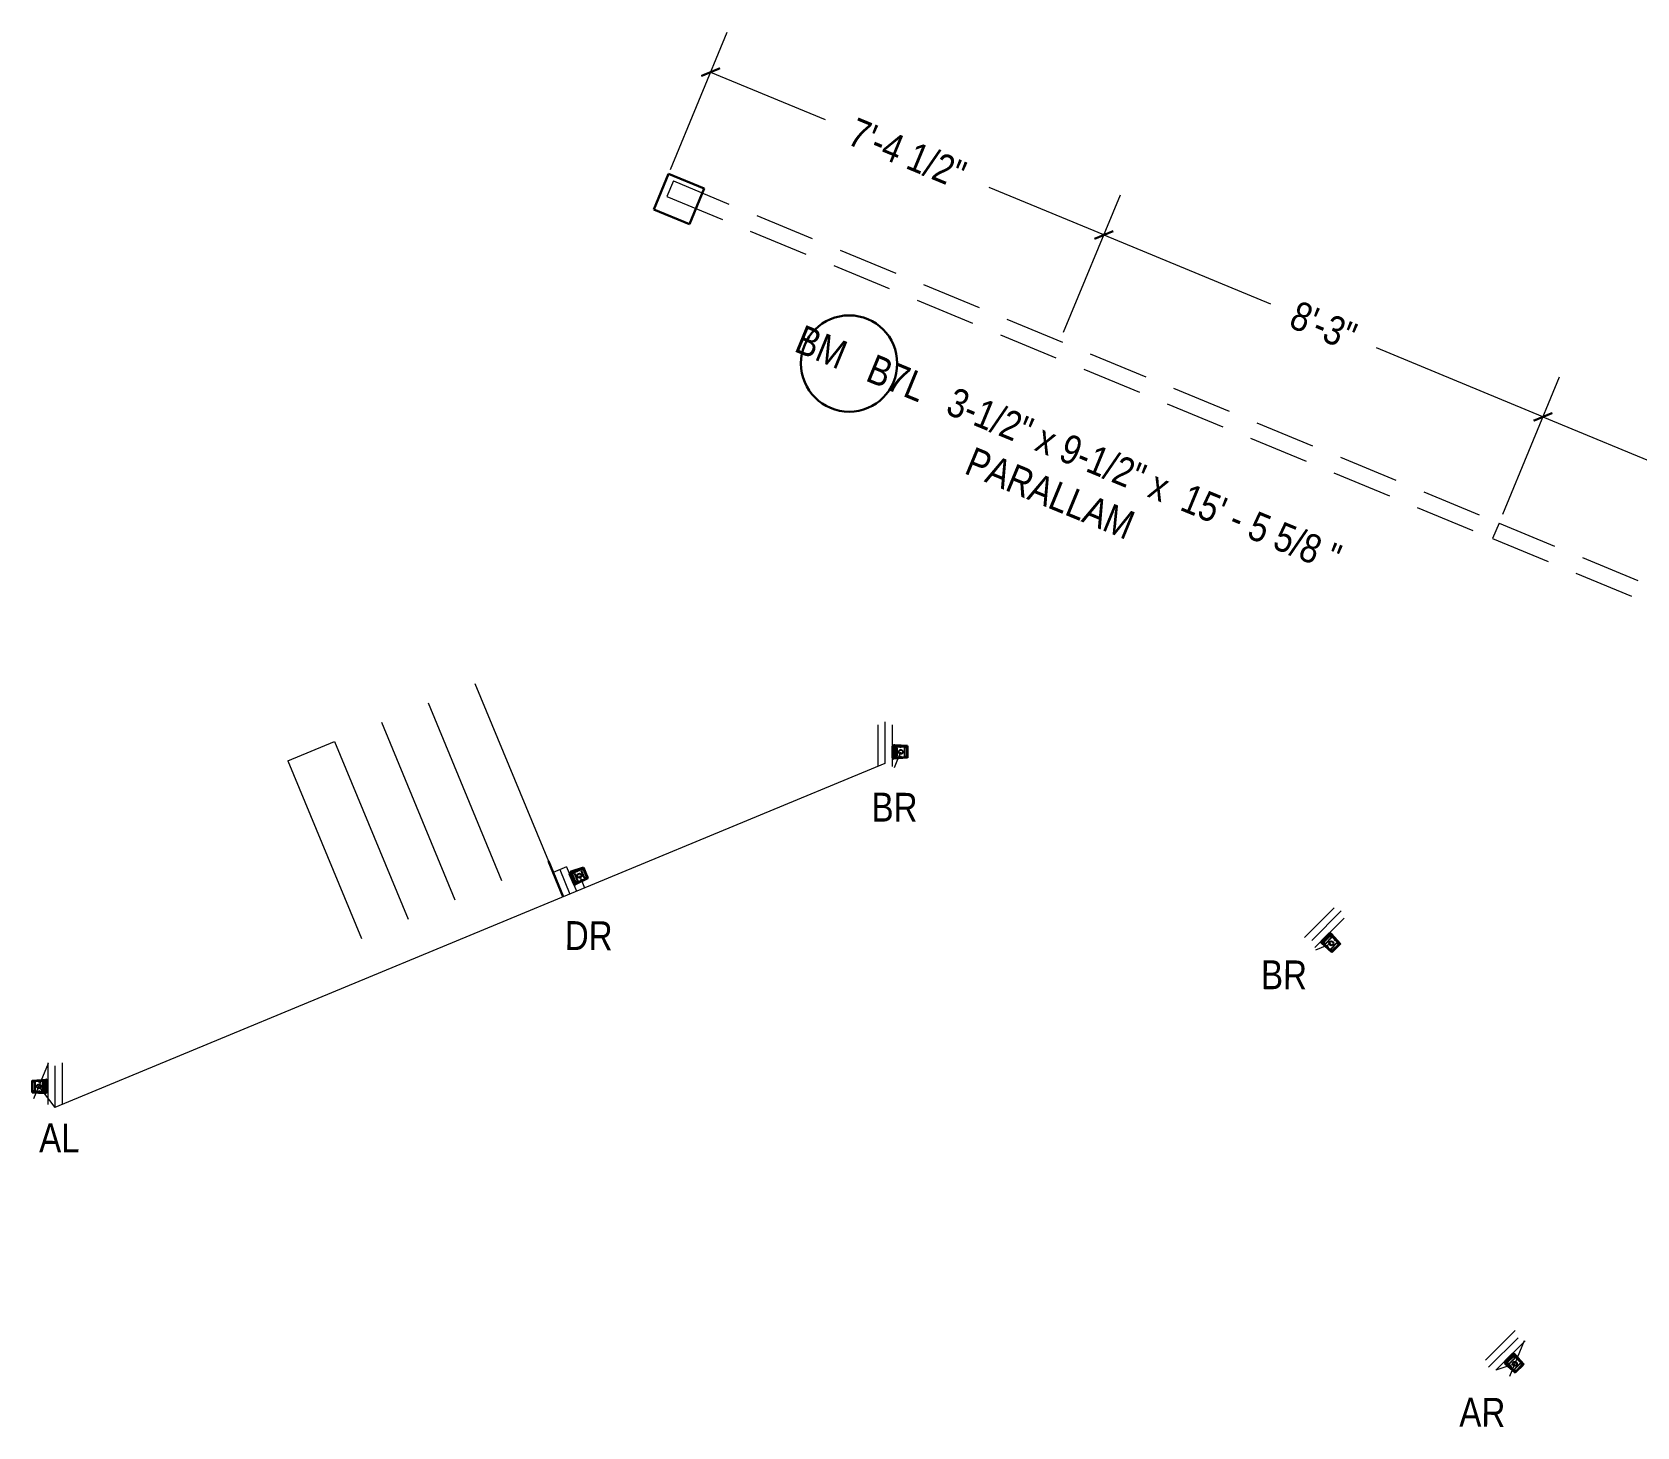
# Model space of a CAD drawing. Header units: inches. Extents: x 23376 to 25615, y 13129 to 14827.
# Drawn here: x 23871.1 to 24204.5, y 13613.5 to 13903.3 of the extents above; entities that cross this region are included whole.
import ezdxf

# ---------------------------------------------------------------- set-up
doc = ezdxf.new("R2010")
doc.units = ezdxf.units.IN
doc.header["$MEASUREMENT"] = 0
doc.linetypes.add('HIDDEN', pattern=[0.375, 0.25, -0.125])
for name, color, linetype, lineweight in [('BEAM SEAT', 7, 'Continuous', 20), ('BEAMS TEXT', 3, 'Continuous', 20), ('FLOOR BEAMS', 3, 'HIDDEN', 20), ('FOUNDATION', 7, 'Continuous', 30), ('STEEL', 5, 'Continuous', 20)]:
    doc.layers.add(name, color=color, linetype=linetype, lineweight=lineweight)
doc.layers.add('DIMENSIONS', color=3, linetype='Continuous')
doc.styles.add('ARCHENTLTD', font='technical.ttf', dxfattribs={"height": 6})
doc.dimstyles.new('ARCHENTLTD', dxfattribs={"dimscale": 0.05, "dimtxt": 6, "dimasz": 3, "dimexe": 9, "dimexo": 1, "dimgap": 2.5, "dimtad": 0, "dimdec": 1, "dimzin": 1, "dimdsep": 46, "dimlunit": 4, "dimtxsty": 'ARCHENTLTD', "dimblk": 'ARCHTICK', "dimcen": 6, "dimclrd": 256, "dimclre": 256, "dimclrt": 256, "dimazin": 0, "dimtol": 1, "dimtfac": 1, "dimtdec": 1, "dimtofl": 0, "dimtmove": 1, "dimatfit": 3, "dimldrblk": 'ARCHTICK', "dimfxl": 1, "dimfrac": 2, "dimtolj": 1, "dimtzin": 0, "dimlwd": 9, "dimlwe": 9, "dimarcsym": 0})

# ---------------------------------------------------------------- blocks, each defined once
blk = doc.blocks.new('_ArchTick')
at = {"color": 0, "linetype": 'ByBlock', "const_width": 0.15}
blk.add_lwpolyline([(-0.5, -0.5), (0.5, 0.5)], dxfattribs=at)
blk = doc.blocks.new('*D39')
at = {"layer": 'DIMENSIONS', "lineweight": 9}
for p, q in [((24003.7, 13874.77), (24015.51, 13903.28)), ((24012.06, 13894.97), (24035.87, 13885.11)), ((24093.76, 13861.13), (24069.96, 13870.99)), ((24085.4, 13840.93), (24097.21, 13869.44))]:
    blk.add_line(p, q, dxfattribs=at)
at = {"layer": 'DIMENSIONS', "lineweight": 9, "xscale": 3, "yscale": 3, "zscale": 3}
for p, rotation in [((24012.06, 13894.97), 157.4999999999799), ((24093.76, 13861.13), 337.4999999999798)]:
    blk.add_blockref('_ArchTick', p, dxfattribs=dict(at, rotation=rotation))
at = {"layer": 'DIMENSIONS', "lineweight": 9, "insert": (24052.91, 13878.05), "char_height": 6, "attachment_point": 5, "rotation": 337.5, "style": 'ARCHENTLTD'}
blk.add_mtext('\\A1;7\'-4 1/2"', dxfattribs=at)
blk = doc.blocks.new('*D40')
at = {"layer": 'DIMENSIONS', "lineweight": 9}
for p, q in [((24085.4, 13840.93), (24097.21, 13869.44)), ((24093.76, 13861.13), (24128.37, 13846.8)), ((24185, 13823.34), (24150.39, 13837.67)), ((24176.63, 13803.14), (24188.44, 13831.65))]:
    blk.add_line(p, q, dxfattribs=at)
at = {"layer": 'DIMENSIONS', "lineweight": 9, "xscale": 3, "yscale": 3, "zscale": 3}
for p, rotation in [((24093.76, 13861.13), 157.4999999999799), ((24185, 13823.34), 337.4999999999798)]:
    blk.add_blockref('_ArchTick', p, dxfattribs=dict(at, rotation=rotation))
at = {"layer": 'DIMENSIONS', "lineweight": 9, "insert": (24139.38, 13842.23), "char_height": 6, "attachment_point": 5, "rotation": 337.5, "style": 'ARCHENTLTD'}
blk.add_mtext('\\A1;8\'-3"', dxfattribs=at)
blk = doc.blocks.new('*D41')
at = {"layer": 'DIMENSIONS', "lineweight": 9}
for p, q in [((24176.63, 13803.14), (24188.44, 13831.65)), ((24185, 13823.34), (24226.31, 13806.22)), ((24289.52, 13780.04), (24248.2, 13797.16)), ((24281.15, 13759.84), (24292.96, 13788.36))]:
    blk.add_line(p, q, dxfattribs=at)
at = {"layer": 'DIMENSIONS', "lineweight": 9, "xscale": 3, "yscale": 3, "zscale": 3}
for p, rotation in [((24185, 13823.34), 157.4999999999799), ((24289.52, 13780.04), 337.4999999999798)]:
    blk.add_blockref('_ArchTick', p, dxfattribs=dict(at, rotation=rotation))
at = {"layer": 'DIMENSIONS', "lineweight": 9, "insert": (24237.26, 13801.69), "char_height": 6, "attachment_point": 5, "rotation": 337.5, "style": 'ARCHENTLTD'}
blk.add_mtext('\\A1;9\'-5"', dxfattribs=at)

msp = doc.modelspace()

# ---------------------------------------------------------------- linework, layer by layer
for p, q in [((24049.7606, 13754.89736), (24049.7606, 13752.64655)), ((24049.89879, 13754.8993), (24049.76259, 13754.8993)), ((24049.89879, 13754.68626), (24049.89879, 13754.8993)), ((24049.89959, 13754.68231), (24049.89959, 13752.73334)), ((24050.03858, 13754.72571), (24050.03858, 13752.73137)), ((24050.17617, 13754.83132), (24052.98128, 13754.83132)), ((24050.17757, 13754.99466), (24052.98058, 13754.99466)), ((24050.17757, 13754.43182), (24050.17757, 13754.71084)), ((24050.18464, 13754.72417), (24050.18464, 13754.83408)), ((24052.98128, 13754.99053), (24050.3278, 13755.14974)), ((24052.98058, 13754.99466), (24052.98058, 13754.60483)), ((24052.98128, 13754.65619), (24052.98128, 13752.77752)), ((24050.03944, 13752.73137), (24049.90086, 13752.73137)), ((24050.1759, 13752.48479), (24049.93637, 13752.48479)), ((24050.12055, 13752.63077), (24050.01151, 13752.63077)), ((24050.11729, 13752.63013), (24052.98128, 13752.63013)), ((24052.98128, 13752.49094), (24050.13826, 13752.31581)), ((24050.17757, 13752.86314), (24050.17757, 13754.44165)), ((24050.17757, 13752.70038), (24050.17757, 13752.88503)), ((24052.98058, 13752.48446), (24050.17757, 13752.48446)), ((24050.18464, 13752.69873), (24050.18464, 13752.63592)), ((24050.30036, 13754.52055), (24050.30036, 13752.91088)), ((24050.77004, 13754.52844), (24050.77004, 13752.91088)), ((24052.32668, 13754.52055), (24052.32668, 13752.91088)), ((24052.79636, 13754.52844), (24052.79636, 13752.91088)), ((24052.98058, 13754.45004), (24052.98058, 13753.03973)), ((24052.98058, 13752.87204), (24052.98058, 13752.48446)), ((23982.67528, 13728.40201), (23983.53662, 13726.32253)), ((23982.80221, 13728.45669), (23982.67637, 13728.40456)), ((23982.88374, 13728.25986), (23982.80221, 13728.45669)), ((23982.88598, 13728.25652), (23983.63182, 13726.45591)), ((23982.99779, 13728.34981), (23983.76099, 13726.50727)), ((23983.02328, 13728.65147), (23985.61292, 13729.72413)), ((23983.08449, 13728.50003), (23985.67608, 13729.5735)), ((23983.13332, 13728.40428), (23983.09126, 13728.50582)), ((23985.61515, 13729.72059), (23983.10272, 13728.85223)), ((23983.23867, 13728.13148), (23983.13189, 13728.38926)), ((23983.83897, 13726.68221), (23983.23491, 13728.14056)), ((23983.31815, 13728.26045), (23983.93415, 13726.7733)), ((23983.74906, 13728.44747), (23984.36807, 13726.95304)), ((23985.19023, 13729.03588), (23985.80622, 13727.54874)), ((23985.61292, 13729.72413), (23985.7621, 13729.36398)), ((23985.62113, 13729.22291), (23986.24014, 13727.72848)), ((23985.74309, 13729.4117), (23986.46203, 13727.67604)), ((23985.82134, 13729.22097), (23986.36104, 13727.91802)), ((23983.76178, 13726.5076), (23983.63376, 13726.45457)), ((23983.98222, 13726.33202), (23983.76092, 13726.24035)), ((23983.87521, 13726.4457), (23983.77448, 13726.40397)), ((23983.90126, 13726.53183), (23983.8306, 13726.70243)), ((23983.87245, 13726.44386), (23986.51843, 13727.53987)), ((23983.90842, 13726.53301), (23983.93245, 13726.47499)), ((23986.57353, 13727.40501), (23983.98389, 13726.33235)), ((23986.5717, 13727.41128), (23984.01211, 13726.1615)), ((23986.42521, 13727.7631), (23986.57353, 13727.40501)), ((24140.55318, 13716.06004), (24138.96161, 13714.46847)), ((24140.4994, 13715.80969), (24139.12127, 13714.43156)), ((24140.62837, 13715.74209), (24139.21816, 13714.33188)), ((24139.40962, 13714.32678), (24140.52579, 13715.44295)), ((24140.66841, 13715.41192), (24139.5302, 13714.27371)), ((24141.0061, 13715.08539), (24139.86231, 13713.9416)), ((24140.50163, 13715.81304), (24140.65227, 13715.96369)), ((24140.51884, 13715.436), (24140.71614, 13715.6333)), ((24140.65227, 13715.96369), (24140.55596, 13716.06)), ((24140.73056, 13715.63773), (24140.80828, 13715.71545)), ((24140.80034, 13715.71948), (24142.78385, 13713.73597)), ((24140.91682, 13715.83399), (24142.89885, 13713.85196)), ((24142.89643, 13713.84855), (24141.13271, 13715.83742)), ((24139.1409, 13714.06043), (24138.97152, 13714.2298)), ((24141.12896, 13712.08107), (24138.9948, 13713.96756)), ((24139.21876, 13714.33128), (24139.12078, 13714.42926)), ((24139.20498, 13714.20279), (24139.12788, 13714.27989)), ((24141.12387, 13712.07698), (24139.14185, 13714.05901)), ((24139.20222, 13714.20464), (24141.22737, 13712.17949)), ((24139.29835, 13714.20553), (24139.25395, 13714.16112)), ((24139.29453, 13714.21169), (24139.42509, 13714.34225)), ((24142.10123, 13713.9791), (24140.96302, 13712.84089)), ((24141.39794, 13712.35105), (24141.12387, 13712.07698)), ((24142.43892, 13713.65257), (24141.29513, 13712.50878)), ((24142.66001, 13713.61213), (24141.3316, 13712.28371)), ((24142.51375, 13713.46686), (24141.51651, 13712.46962)), ((24142.89885, 13713.85196), (24142.6232, 13713.57631)), ((23871.07117, 13685.47476), (23873.91419, 13685.64989)), ((23873.93517, 13685.33558), (23871.07117, 13685.33558)), ((23871.07117, 13683.30952), (23871.07117, 13685.18818)), ((23871.07187, 13685.48125), (23873.87488, 13685.48125)), ((23871.07187, 13685.09366), (23871.07187, 13685.48125)), ((23871.07187, 13683.51567), (23871.07187, 13684.92597)), ((23871.2561, 13683.43726), (23871.2561, 13685.05482)), ((23871.72578, 13683.44515), (23871.72578, 13685.05482)), ((23873.28242, 13683.43726), (23873.28242, 13685.05482)), ((23873.75209, 13683.44515), (23873.75209, 13685.05482)), ((23873.86782, 13685.26698), (23873.86782, 13685.32978)), ((23873.87488, 13685.26533), (23873.87488, 13685.08068)), ((23873.87488, 13685.10256), (23873.87488, 13683.52406)), ((23873.87655, 13685.48091), (23874.11609, 13685.48091)), ((23873.93191, 13685.33494), (23874.04094, 13685.33494)), ((23874.01302, 13685.23434), (23874.15159, 13685.23434)), ((23874.01388, 13683.24), (23874.01388, 13685.23434)), ((23874.15287, 13683.28339), (23874.15287, 13685.23236)), ((23874.29186, 13683.06834), (23874.29186, 13685.31916)), ((23873.87629, 13683.13439), (23871.07117, 13683.13439)), ((23871.07117, 13682.97518), (23873.72466, 13682.81597)), ((23871.07187, 13682.97105), (23871.07187, 13683.36088)), ((23873.87488, 13682.97105), (23871.07187, 13682.97105)), ((23873.86782, 13683.24153), (23873.86782, 13683.13163)), ((23873.87488, 13683.53389), (23873.87488, 13683.25486)), ((23874.15366, 13683.27945), (23874.15366, 13683.0664)), ((23874.15366, 13683.0664), (23874.28987, 13683.0664)), ((24178.68482, 13628.71438), (24177.09325, 13627.12281)), ((24178.63103, 13628.46403), (24177.25291, 13627.0859)), ((24178.76, 13628.39643), (24177.34979, 13626.98622)), ((24177.54125, 13626.98112), (24178.65743, 13628.09729)), ((24178.80005, 13628.06626), (24177.66184, 13626.92805)), ((24178.63326, 13628.46738), (24178.78391, 13628.61803)), ((24178.65047, 13628.09034), (24178.84778, 13628.28764)), ((24178.78391, 13628.61803), (24178.68759, 13628.71434)), ((24178.8622, 13628.29207), (24178.93991, 13628.36978)), ((24178.93197, 13628.37382), (24180.91549, 13626.39031)), ((24179.04846, 13628.48833), (24181.03049, 13626.5063)), ((24181.02806, 13626.50288), (24179.26434, 13628.49176)), ((24177.27254, 13626.71477), (24177.10316, 13626.88414)), ((24179.26059, 13624.73541), (24177.12644, 13626.6219)), ((24177.3504, 13626.98561), (24177.25241, 13627.0836)), ((24177.33661, 13626.85713), (24177.25952, 13626.93423)), ((24179.25551, 13624.73132), (24177.27348, 13626.71335)), ((24177.33386, 13626.85898), (24179.35901, 13624.83383)), ((24177.42999, 13626.85986), (24177.38558, 13626.81545)), ((24177.42616, 13626.86603), (24177.55673, 13626.99659)), ((24179.13774, 13627.73973), (24177.99395, 13626.59594)), ((24180.23287, 13626.63344), (24179.09466, 13625.49523)), ((24179.52957, 13625.00539), (24179.25551, 13624.73132)), ((24180.57056, 13626.30691), (24179.42677, 13625.16312)), ((24180.79165, 13626.26647), (24179.46323, 13624.93805)), ((24180.64538, 13626.1212), (24179.64815, 13625.12396)), ((24181.03049, 13626.5063), (24180.75484, 13626.23065))]:
    msp.add_line(p, q)
for centre in [(24051.57873, 13753.73278), (23984.80068, 13728.02184), (24141.01531, 13713.95094), (23872.47373, 13684.23293), (24179.14694, 13626.60528)]:
    msp.add_circle(centre, 0.42938)
for centre, radius, start, end in [((24050.30342, 13754.60052), 0.41361, 107.9574995, 168.0371623), ((24050.2756, 13754.78868), 0.36481, 81.7736503, 180.8043792), ((24050.1649, 13754.70688), 0.12913, 85.3407127, 167.9577823), ((24050.10671, 13754.69983), 0.07342, 8.6253161, 158.0658338), ((24050.5352, 13754.48752), 0.23838, 9.8865312, 170.1134688), ((24051.5503, 13754.88509), 0.15198, 200.7209144, 339.2790856), ((24052.56152, 13754.48752), 0.23838, 9.8865312, 170.1134688), ((24049.95592, 13752.67854), 0.19473, 173.1441424, 264.2359446), ((24050.10786, 13752.64522), 0.33081, 184.6665913, 275.2728902), ((24050.01683, 13752.74868), 0.11803, 179.7845666, 267.4210714), ((24050.10984, 13752.69798), 0.06774, 263.8966452, 2.0291008), ((24050.16114, 13754.5245), 0.09234, 280.6766562, 79.3233438), ((24050.16114, 13752.95428), 0.09234, 280.6766562, 79.3233438), ((24050.5352, 13752.94039), 0.23485, 179.4979927, 0.5020073), ((24051.55706, 13752.59048), 0.16042, 15.825352, 158.1641092), ((24052.56152, 13752.94039), 0.23485, 179.4979927, 0.5020073), ((24052.97178, 13752.95484), 0.08503, 83.8611199, 276.1388801), ((24052.96704, 13754.52732), 0.08011, 80.0605185, 279.9394815), ((23983.19267, 13728.49868), 0.36481, 104.2736503, 203.3043792), ((23983.29038, 13728.3355), 0.41361, 130.4574995, 190.5371623), ((23983.12169, 13728.38075), 0.12913, 107.8407127, 190.4577823), ((23983.07063, 13728.35197), 0.07342, 31.1253161, 180.5658338), ((23983.18802, 13728.21081), 0.09234, 303.1766562, 101.8233438), ((23983.54776, 13728.31979), 0.23838, 32.3865312, 192.6134688), ((23984.33344, 13729.07557), 0.15198, 223.2209144, 1.7790856), ((23985.41983, 13729.09523), 0.23838, 32.3865312, 192.6134688), ((23985.77926, 13729.28719), 0.08011, 102.5605185, 302.4394815), ((23983.70484, 13726.42683), 0.19473, 195.6441424, 286.7359446), ((23983.85796, 13726.4542), 0.33081, 207.1665913, 297.7728902), ((23983.73426, 13726.51495), 0.11803, 202.2845666, 289.9210714), ((23983.78892, 13726.76012), 0.09234, 303.1766562, 101.8233438), ((23983.8396, 13726.5037), 0.06774, 286.3966452, 24.5291008), ((23984.13982, 13726.89043), 0.23485, 201.9979927, 23.0020073), ((23985.21779, 13726.95821), 0.16042, 38.325352, 180.6641092), ((23986.01189, 13727.66587), 0.23485, 201.9979927, 23.0020073), ((23986.38539, 13727.83623), 0.08503, 106.3611199, 298.6388801), ((24140.72712, 13715.4663), 0.41361, 62.9574995, 123.0371623), ((24140.57276, 13715.51315), 0.09234, 235.6766562, 34.3233439), ((24140.84049, 13715.61902), 0.36481, 36.7736503, 135.8043792), ((24140.65825, 13715.67562), 0.07342, 323.6253161, 113.0658338), ((24140.70438, 13715.63946), 0.12913, 40.3407127, 122.9577823), ((24140.81111, 13715.2225), 0.23838, 324.8865312, 125.1134688), ((24141.81001, 13714.78585), 0.15198, 155.7209144, 294.2790856), ((24139.20623, 13714.22198), 0.33081, 139.6665913, 230.2728902), ((24139.12235, 13714.35297), 0.19473, 128.1441424, 219.2359446), ((24139.21502, 13714.35951), 0.11803, 134.7845666, 222.4210714), ((24139.24493, 13714.25789), 0.06774, 218.8966452, 317.0291008), ((24139.46244, 13714.40284), 0.09234, 235.6766562, 34.3233439), ((24139.71712, 13714.12852), 0.23485, 134.4979927, 315.5020073), ((24140.19226, 13713.15854), 0.16042, 330.825352, 113.1641092), ((24141.14994, 13712.6957), 0.23485, 134.4979927, 315.5020073), ((24141.45026, 13712.41582), 0.08503, 38.8611199, 231.1388801), ((24142.24393, 13713.78968), 0.23838, 324.8865312, 125.1134688), ((24142.55882, 13713.53107), 0.08011, 35.0605185, 234.9394815), ((23871.08068, 13685.01086), 0.08503, 263.8611199, 96.1388801), ((23871.49094, 13685.02532), 0.23485, 359.4979927, 180.5020073), ((23872.4954, 13685.37522), 0.16042, 195.825352, 338.1641092), ((23873.51725, 13685.02532), 0.23485, 359.4979927, 180.5020073), ((23873.89131, 13685.01142), 0.09234, 100.6766562, 259.3233438), ((23873.94262, 13685.26773), 0.06774, 83.8966452, 182.0291008), ((23873.9446, 13685.32048), 0.33081, 4.6665913, 95.2728902), ((23874.03563, 13685.21702), 0.11803, 359.7845666, 87.4210714), ((23874.09653, 13685.28717), 0.19473, 353.1441424, 84.2359446), ((23871.08541, 13683.43839), 0.08011, 260.0605185, 99.9394815), ((23871.49094, 13683.47819), 0.23838, 189.8865312, 350.1134688), ((23872.50216, 13683.08061), 0.15198, 20.7209144, 159.2790856), ((23873.51725, 13683.47819), 0.23838, 189.8865312, 350.1134688), ((23873.77686, 13683.17703), 0.36481, 261.7736503, 0.8043792), ((23873.89131, 13683.44121), 0.09234, 100.6766562, 259.3233438), ((23873.94575, 13683.26587), 0.07342, 188.6253161, 338.0658338), ((23873.74903, 13683.36518), 0.41361, 287.9574995, 348.0371623), ((23873.88756, 13683.25882), 0.12913, 265.3407127, 347.9577823), ((24178.85876, 13628.12064), 0.41361, 62.9574995, 123.0371623), ((24178.70439, 13628.16749), 0.09234, 235.6766562, 34.3233438), ((24178.97213, 13628.27336), 0.36481, 36.7736503, 135.8043792), ((24178.78988, 13628.32996), 0.07342, 323.6253161, 113.0658338), ((24178.83601, 13628.2938), 0.12913, 40.3407127, 122.9577823), ((24178.94274, 13627.87684), 0.23838, 324.8865312, 125.1134688), ((24177.33787, 13626.87632), 0.33081, 139.6665913, 230.2728902), ((24177.25399, 13627.00731), 0.19473, 128.1441424, 219.2359446), ((24177.34665, 13627.01385), 0.11803, 134.7845666, 222.4210714), ((24177.37657, 13626.91223), 0.06774, 218.8966452, 317.0291008), ((24177.59408, 13627.05718), 0.09234, 235.6766562, 34.3233438), ((24177.84876, 13626.78286), 0.23485, 134.4979927, 315.5020073), ((24178.3239, 13625.81288), 0.16042, 330.825352, 113.1641092), ((24179.28158, 13625.35003), 0.23485, 134.4979927, 315.5020073), ((24179.5819, 13625.07016), 0.08503, 38.8611199, 231.1388801), ((24179.94165, 13627.44019), 0.15198, 155.7209144, 294.2790856), ((24180.37556, 13626.44402), 0.23838, 324.8865312, 125.1134688), ((24180.69046, 13626.18541), 0.08011, 35.0605185, 234.9394815)]:
    msp.add_arc(centre, radius, start, end)
at = {"layer": 'BEAM SEAT', "lineweight": 30}
for p, q in [((24003.31369, 13873.84609), (24000.25222, 13866.45505)), ((24010.70472, 13870.78462), (24003.31369, 13873.84609))]:
    msp.add_line(p, q, dxfattribs=at)
at = {"layer": 'BEAM SEAT', "lineweight": 9}
msp.add_line((24003.31369, 13873.84609), (24010.70472, 13870.78462), dxfattribs=at)
at = {"layer": 'BEAMS TEXT', "linetype": 'Continuous', "lineweight": 30, "ltscale": 75}
msp.add_circle((24040.83075, 13834.42232), 10, dxfattribs=at)
at = {"layer": 'FLOOR BEAMS', "color": 3, "lineweight": 9, "ltscale": 50}
msp.add_line((24004.31676, 13872.34821), (24002.97743, 13869.1146), dxfattribs=at)
at = {"layer": 'FLOOR BEAMS', "lineweight": 9, "ltscale": 50}
for p, q in [((24004.31676, 13872.34821), (24175.86412, 13801.29097)), ((24002.97743, 13869.1146), (24174.52748, 13798.05625)), ((24174.52748, 13798.05625), (24383.56865, 13711.46856)), ((24175.86412, 13801.29097), (24174.52751, 13798.05624)), ((24175.86412, 13801.29097), (24384.90526, 13714.70329))]:
    msp.add_line(p, q, dxfattribs=at)
at = {"layer": 'FOUNDATION', "lineweight": 9}
for p, q in [((23963.0418, 13767.96203), (23978.33938, 13731.01463)), ((23953.34046, 13763.94532), (23968.63804, 13726.99792)), ((23943.63912, 13759.9286), (23958.9367, 13722.98121)), ((24046.77674, 13759.35021), (24046.77604, 13750.69106)), ((24048.27674, 13759.97127), (24048.27609, 13751.3124)), ((24049.7767, 13759.34997), (24049.77604, 13750.6911)), ((23924.23886, 13751.88932), (23933.93778, 13755.91189)), ((23933.93778, 13755.91189), (23949.23536, 13718.96449)), ((24048.27609, 13751.3124), (23875.80978, 13679.87451)), ((23924.23644, 13751.89518), (23939.53402, 13714.94778)), ((23982.07749, 13729.8452), (23979.30585, 13728.69715)), ((23979.30585, 13728.69715), (23981.41061, 13723.61581)), ((23980.69167, 13729.27117), (23982.79643, 13724.18984)), ((23982.07749, 13729.8452), (23984.18225, 13724.76386)), ((24141.59192, 13721.31858), (24135.46848, 13715.19613)), ((24143.09173, 13720.69707), (24136.96852, 13714.57479)), ((24143.71303, 13719.19712), (24137.58983, 13713.07484)), ((23874.30978, 13689.15497), (23874.30978, 13680.49583)), ((23875.80978, 13688.53365), (23875.80978, 13679.87451)), ((23875.80978, 13688.53365), (23875.80978, 13679.87451)), ((23877.30978, 13689.15497), (23877.30978, 13680.49583)), ((24179.20775, 13633.50529), (24173.08481, 13627.38235)), ((24173.70613, 13625.88235), (24179.82907, 13632.00529)), ((24179.82907, 13632.00529), (24173.70613, 13625.88235)), ((24181.32907, 13631.38397), (24175.20613, 13625.26103))]:
    msp.add_line(p, q, dxfattribs=at)
at = {"layer": 'FOUNDATION', "color": 6, "lineweight": 9}
for p, q in [((24050.23933, 13750.4992), (24051.57873, 13753.73278)), ((23984.80068, 13728.02184), (23985.86198, 13725.45963)), ((24137.78173, 13712.61155), (24141.01531, 13713.95094)), ((23871.42135, 13681.69226), (23874.48282, 13689.0833)), ((23872.47373, 13684.23293), (23875.80978, 13679.87451)), ((24178.09456, 13624.06461), (24181.15603, 13631.45564)), ((24179.14694, 13626.60528), (24175.20613, 13625.26103))]:
    msp.add_line(p, q, dxfattribs=at)
at = {"layer": 'FOUNDATION', "lineweight": 30}
msp.add_line((23978.34496, 13731.01694), (23981.41061, 13723.61581), dxfattribs=at)
at = {"layer": 'STEEL', "lineweight": 30}
for p, q in [((24000.25222, 13866.45505), (24003.31369, 13873.84609)), ((24003.31369, 13873.84609), (24010.70472, 13870.78462)), ((24010.70472, 13870.78462), (24007.64325, 13863.39358)), ((24007.64325, 13863.39358), (24000.25222, 13866.45505))]:
    msp.add_line(p, q, dxfattribs=at)

# ---------------------------------------------------------------- texts
at = {"layer": 'BEAMS TEXT', "linetype": 'Continuous', "lineweight": 9, "char_height": 6, "attachment_point": 5, "style": 'ARCHENTLTD'}
for s, insert, rotation in [('BM   B7L   3-1/2" x 9-1/2" x  15\' - 5 5/8 "\\PPARALLAM \\P\\P  ', (24080.70655, 13802.87151), 337.6375), ('BR \\P\\P  ', (24050.20741, 13732.24171), 359.6375), ('DR \\P\\P  ', (23986.66075, 13705.54665), 359.6375), ('BR \\P\\P  ', (24131.1243, 13697.40985), 359.6375), ('AL \\P\\P  ', (23876.69189, 13663.52618), 359.6375), ('AR \\P\\P  ', (24172.34283, 13606.51646), 359.6375)]:
    msp.add_mtext(s, dxfattribs=dict(at, insert=insert, rotation=rotation))

# ---------------------------------------------------------------- dimensions: what is measured, and where the dimension line sits
at = {"layer": 'DIMENSIONS', "lineweight": 9}
dim = msp.add_aligned_dim(p1=(24003.31369, 13873.84609), p2=(24085.0137, 13840.00483), distance=22.86439, dimstyle='ARCHENTLTD', override={"dimscale": 1, "dimtol": 0, "dimtix": 0, "dimtofl": 0, "dimtmove": 1, "dimatfit": 3}, dxfattribs=at)
dim.commit()
dim.dimension.update_dxf_attribs({"geometry": '*D39', "text_midpoint": (24052.91351, 13878.0494)})
for base, p1, p2, picture, middle in [((24184.99662, 13823.33878), (24085.0137, 13840.00483), (24176.2468, 13802.21485), '*D40', (24139.38007, 13842.23378)), ((24289.5172, 13780.04494), (24176.2468, 13802.21485), (24280.76737, 13758.92101), '*D41', (24237.25691, 13801.69186))]:
    dim = msp.add_linear_dim(base=base, p1=p1, p2=p2, angle=157.5, dimstyle='ARCHENTLTD', override={"dimscale": 1, "dimtol": 0, "dimtix": 0, "dimtofl": 0, "dimtmove": 1, "dimatfit": 3}, dxfattribs=at)
    dim.commit()
    dim.dimension.update_dxf_attribs({"geometry": picture, "text_midpoint": middle})

doc.saveas('drawing.dxf')
